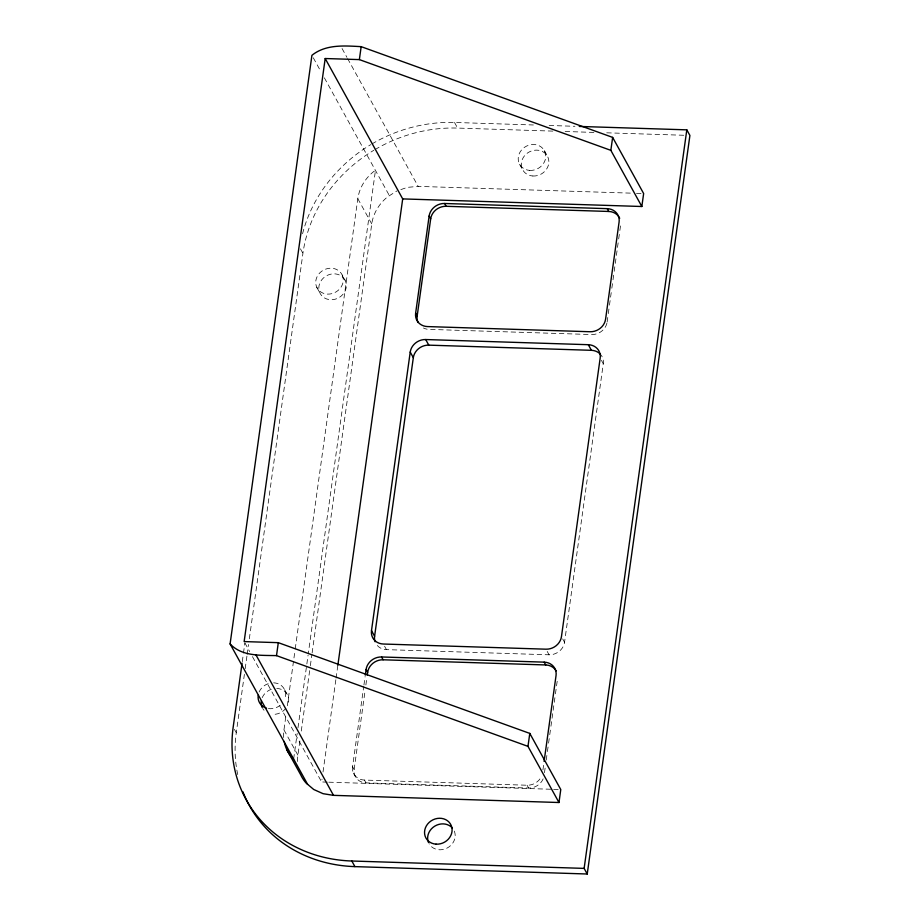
<?xml version="1.0" encoding="UTF-8"?>
<svg xmlns="http://www.w3.org/2000/svg" width="920" height="920" viewBox="0 0 920 920"><rect width="100%" height="100%" fill="white"/><g stroke="black" fill="none" stroke-linecap="round" stroke-linejoin="round"><path stroke-width="0.69" stroke-dasharray="4.6 3.45" d="M242.282 661.653L243.271 654.545M243.466 653.119L244.846 643.16M237.739 774.582A141.277 125.879 -28.9 0 1 236.279 732.711L244.386 674.383M245.18 668.69L246.962 655.891M247.158 654.465L248.538 644.506M249.331 638.813L302.933 253.31A141.277 125.879 -28.9 0 1 373.83 150.27M283.693 737.529A42.389 37.766 -28.9 0 1 283.958 729.905L286.131 714.288M287.316 705.766L295.021 650.371M295.216 648.945L357.811 198.674A42.389 37.766 -28.9 0 1 373.635 171.58L375.463 170.418L308.257 653.821M293.63 759.034L297.195 733.447M297.988 727.755L308.062 655.247M297.574 761.53A42.389 37.766 -28.9 0 1 297.907 755.182L300.081 739.553M301.266 731.032L310.155 667.115M310.35 665.689L311.926 654.327M312.122 652.912L371.76 223.951A42.389 37.766 -28.9 0 1 387.584 196.845L396.934 190.934M327.359 782.138L321.632 781.954L322.034 779.113M323.023 772.006L335.869 679.569M336.065 678.144L337.847 665.344M543.156 778.86A14.133 12.592 -28.9 0 1 528.62 788.037L365.999 782.874A14.133 12.592 -28.9 0 1 354.131 769.488L352.578 766.67L363.745 686.4M363.94 684.986L365.113 676.545M354.131 769.488L365.102 690.609M365.884 684.986L366.861 677.936M542.926 769.89L543.904 762.852M544.479 772.696L545.261 767.073M546.238 760.023L547.216 752.985M547.411 751.571L548.389 744.533M548.584 743.13L549.562 736.081M549.757 734.678L550.735 727.639M550.942 726.225L554.07 703.696M554.265 702.282L555.243 695.244M555.438 693.829L557.589 678.339M607.131 322.034L608.108 314.985M608.304 313.582L609.281 306.532M609.477 305.129L611.627 289.639M611.834 288.224L612.812 281.186M613.007 279.783L613.985 272.734M614.181 271.331L618.481 240.35M618.677 238.935L619.666 231.897M619.861 230.483L620.644 224.848M377.327 645.529A14.133 12.592 -28.9 0 0 386.457 649.635L549.079 654.798A14.133 12.592 -28.9 0 0 564.547 642.275L603.279 363.71A14.133 12.592 -28.9 0 0 601.231 355.269M400.844 189.6L407.364 187.369L418.163 186.38L630.717 193.131M371.933 143.945A141.277 125.879 -28.9 0 1 454.503 122.463L533.37 124.97M549.148 125.476L574.954 126.293M375.026 149.558A141.277 125.879 -28.9 0 1 457.596 128.076L553.679 131.135M565.144 131.491L595.263 132.457M606.74 132.813L684.169 135.274M636.456 193.315L642.206 193.499M352.578 766.67A14.133 12.592 -28.9 0 0 364.447 780.068L527.068 785.231A14.133 12.592 -28.9 0 0 541.604 776.054M328.796 782.184L552.184 789.291M553.621 789.325L560.774 789.556M544.352 150.627L547.446 156.239M519.627 164.3L522.721 169.912M601.415 360.341L603.279 363.71M454.503 122.463L457.596 128.076M342.056 48.507L346.897 57.282M347.587 58.535L418.163 186.38M313.306 57.81L320.896 71.576M324.358 77.832L389.413 195.695M357.811 198.674L371.76 223.951M562.683 638.905L564.547 642.275M342.228 275.068A14.133 12.592 -28.9 0 1 327.692 294.124A14.133 12.592 -28.9 0 1 318.561 274.309A14.133 12.592 -28.9 0 1 342.228 275.068L345.322 280.68A14.133 12.592 -28.9 0 1 330.786 299.736A14.133 12.592 -28.9 0 1 321.655 279.933A14.133 12.592 -28.9 0 1 345.322 280.68M547.216 651.429L549.079 654.798M300.449 248.814L302.933 253.31M316.756 287.27L319.849 292.882M527.068 785.231L528.62 788.037M384.606 646.265L386.457 649.635M364.447 780.068L365.999 782.874M353.51 773.214L355.062 776.02M284.579 689.689L287.684 695.301M244.835 642.838L249.677 651.601M252.448 656.615L321.632 781.954M283.958 729.905L297.907 755.182M234.416 729.341L236.279 732.711M302.565 233.749A141.277 125.879 -28.9 0 1 370.737 144.659M273.654 682.824A14.133 12.592 -28.9 0 1 284.579 699.556M280.232 705.26A14.133 12.592 -28.9 0 1 267.697 708.469M259.118 692.012A14.133 12.592 -28.9 0 1 270.055 683.157M454.319 831.105A14.133 12.592 -28.9 0 1 446.901 848.171A14.133 12.592 -28.9 0 1 429.053 843.674M276.748 688.447A14.133 12.592 -28.9 0 1 287.684 705.168M285.878 708.25A14.133 12.592 -28.9 0 1 273.148 714.357M264.017 710.251A14.133 12.592 -28.9 0 1 262.717 708.481M262.211 697.624A14.133 12.592 -28.9 0 1 271.975 689.08M606.924 323.15A14.133 12.592 -28.9 0 1 591.663 334.546L429.042 329.383A14.133 12.592 -28.9 0 1 423.43 327.991M529.736 170.395A14.133 12.592 -28.9 0 0 544.893 151.731A14.133 12.592 -28.9 0 0 521.329 150.248A14.133 12.592 -28.9 0 0 529.736 170.395M532.841 176.007A14.133 12.592 -28.9 0 0 547.986 157.355A14.133 12.592 -28.9 0 0 524.434 155.871A14.133 12.592 -28.9 0 0 532.841 176.007"/><path stroke-width="1.38" d="M307.579 784.3L230.092 643.919L311.926 55.315C325.806 44.114 344.517 45.747 361.169 46.655L612.639 137.39L643.644 193.545L641.838 206.505L402.695 198.904L325.197 58.523L359.363 59.604L610.845 150.351L641.838 206.505M325.197 58.523L244.145 641.585L278.3 642.666L529.782 733.401L560.774 789.556L558.98 802.516L333.5 795.351L323.07 793.684L313.72 789.486L306.096 783.046A42.389 37.766 -28.9 0 1 300.702 774.789L286.752 749.524M242.086 663.078L233.185 727.087A141.277 125.879 -28.9 0 0 351.82 861.005L354.924 866.617L587.236 874L689.908 135.458L686.814 129.846L579.255 126.431M558.98 802.516L527.976 746.361L276.506 655.626L278.3 642.666M359.363 59.604L361.169 46.655M337.847 665.344L402.695 198.904M365.309 675.13L366.091 669.495A14.133 12.592 -28.9 0 1 381.558 656.972L544.18 662.147A14.133 12.592 -28.9 0 1 556.048 675.533L544.099 761.449M371.496 630.625L410.228 352.061A14.133 12.592 -28.9 0 1 425.695 339.537L588.317 344.701A14.133 12.592 -28.9 0 1 600.173 358.087L561.453 636.663A14.133 12.592 -28.9 0 1 545.985 649.186L383.364 644.023A14.133 12.592 -28.9 0 1 371.496 630.625L374.601 636.249A14.133 12.592 -28.9 0 0 375.118 641.757M415.633 313.191L429.134 216.005A14.133 12.592 -28.9 0 1 444.601 203.492L607.223 208.656A14.133 12.592 -28.9 0 1 619.091 222.042L605.578 319.217A14.133 12.592 -28.9 0 1 590.111 331.74L427.489 326.577A14.133 12.592 -28.9 0 1 415.633 313.191L417.174 315.997A14.133 12.592 -28.9 0 0 418.105 322.529M367.252 675.119L367.643 672.301L366.091 669.495M417.174 315.997L430.686 218.822L429.134 216.005M374.601 636.249L413.322 357.673L410.228 352.061M527.976 746.361L529.782 733.401M610.845 150.351L612.639 137.39M587.236 874L584.131 868.388L686.814 129.846M430.686 218.822A14.133 12.592 -28.9 0 1 446.154 206.298L608.775 211.462A14.133 12.592 -28.9 0 1 619.712 218.316M413.322 357.673A14.133 12.592 -28.9 0 1 428.789 345.149L591.41 350.313A14.133 12.592 -28.9 0 1 600.542 354.418M230.092 643.919C241.937 656.638 260.67 655.167 276.506 655.626M367.643 672.301A14.133 12.592 -28.9 0 1 383.111 659.789L545.732 664.953A14.133 12.592 -28.9 0 1 556.151 670.829M351.82 861.005L584.131 868.388M293.63 759.034L292.146 757.781A42.389 37.766 -28.9 0 1 284.188 741.416M607.223 208.656L608.775 211.462M588.317 344.701L591.41 350.313M444.601 203.492L446.154 206.298M425.695 339.537L428.789 345.149M544.18 662.147L545.732 664.953M381.558 656.972L383.111 659.789M256.002 654.971L333.5 795.351M266.57 708.193A14.133 12.592 -28.9 0 1 258.186 695.347M354.924 866.617A141.277 125.879 -28.9 0 1 242.903 791.752M428.513 842.559A14.133 12.592 -28.9 0 1 434.723 826.171A14.133 12.592 -28.9 0 1 452.352 827.977M262.211 707.503A14.133 12.592 -28.9 0 1 261.28 700.971M436.068 844.157A14.133 12.592 -28.9 0 0 451.225 825.493A14.133 12.592 -28.9 0 0 427.662 824.009A14.133 12.592 -28.9 0 0 436.068 844.157"/></g></svg>
